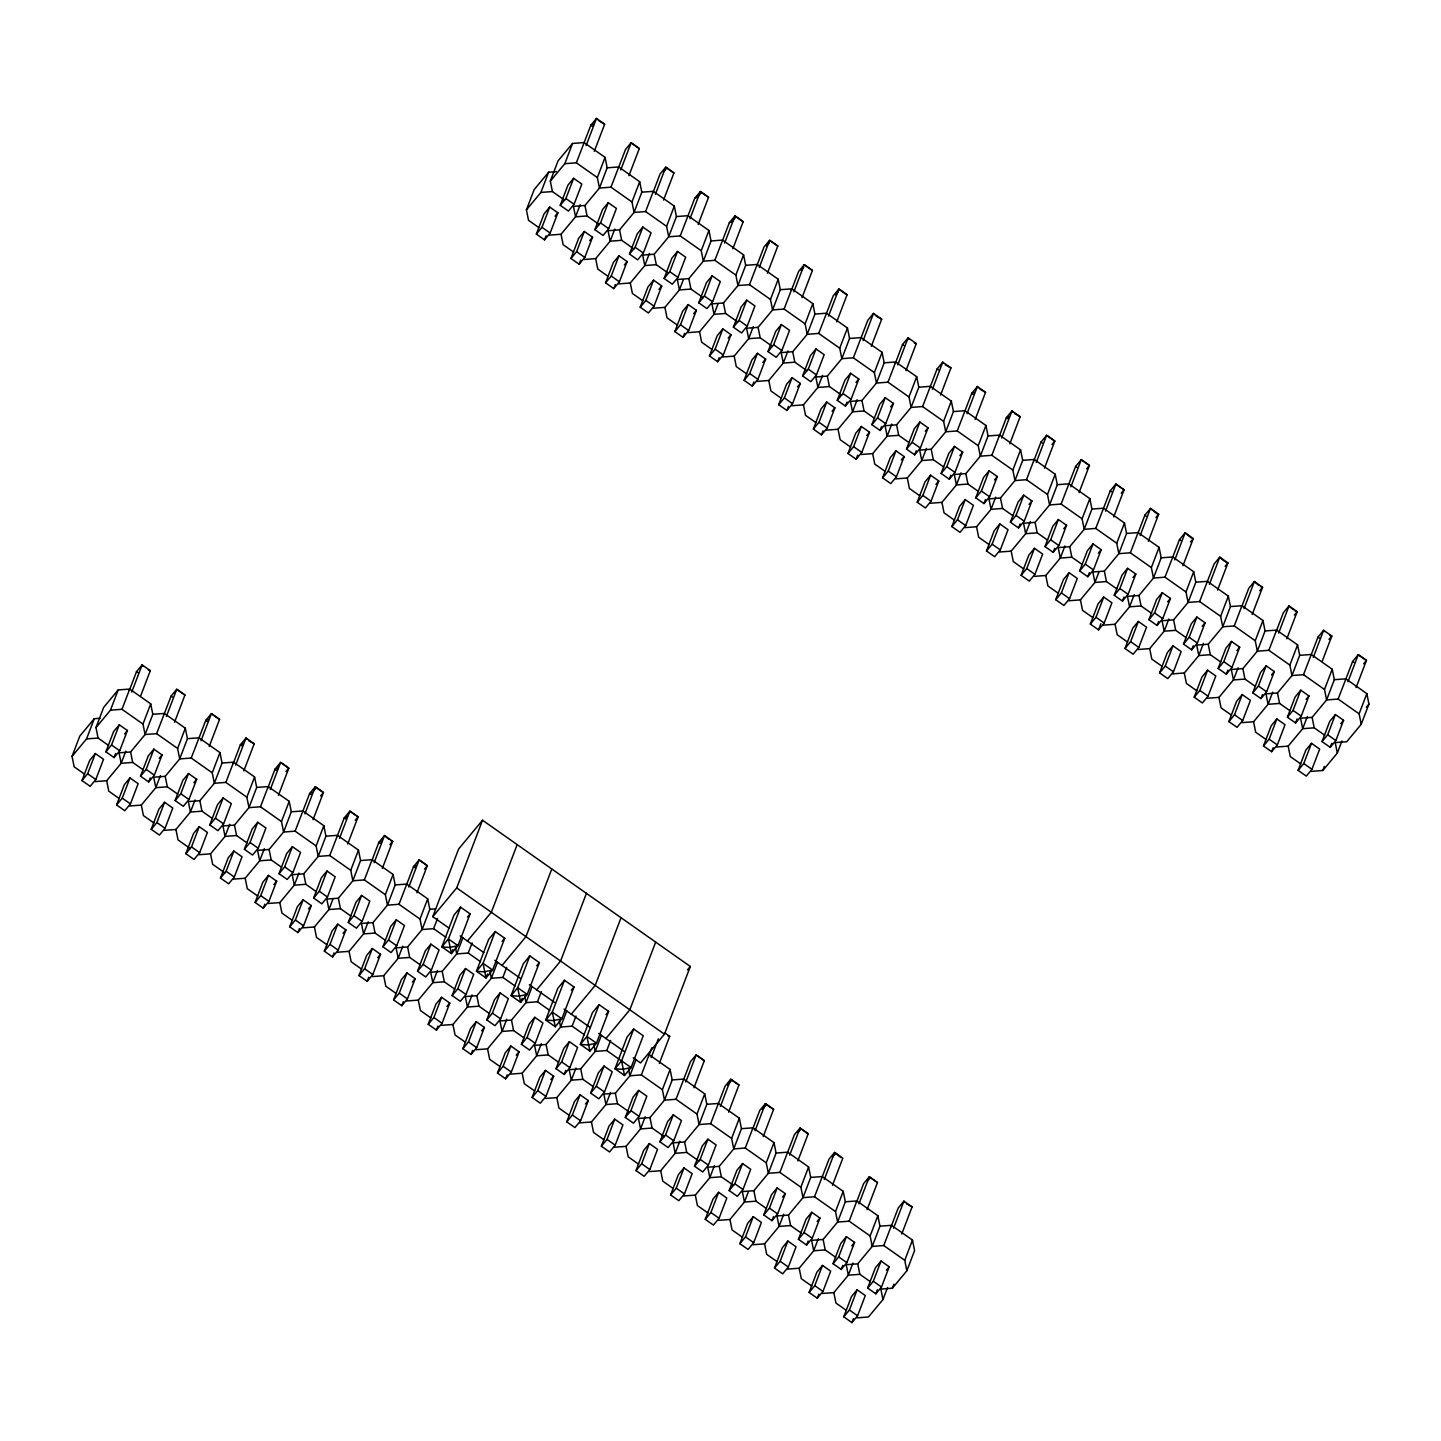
<?xml version="1.0" encoding="UTF-8"?>
<svg xmlns="http://www.w3.org/2000/svg" width="1441" height="1441" viewBox="0 0 1441 1441"><rect width="100%" height="100%" fill="white"/><g stroke="black" fill="none" stroke-linecap="round" stroke-linejoin="round"><path stroke-width="1.5" d="M84.659 774.195L74.157 766.81L72.05 756.345L79.777 736.135L94.277 718.681L100.041 718.248M72.05 756.345L86.55 738.909L94.277 718.681M108.561 745.447L98.078 738.044L95.971 727.597L103.68 707.369L118.18 689.933L129.708 689.068L150.711 703.838L152.818 714.304L145.091 734.532L130.591 751.968L119.063 752.832L121.17 763.298L106.67 780.734L95.16 781.598M81.975 780.572L89.702 760.344L95.34 753.553L103.518 759.299L95.808 779.527L90.153 786.318L81.975 780.572L87.631 773.763L95.34 753.553M95.971 727.597L110.471 710.161L118.18 689.933M110.471 710.161L121.981 709.296L129.708 689.068M105.895 751.806L113.605 731.578L119.261 724.787L127.438 730.533L119.711 750.761L114.073 757.57L105.895 751.806L111.533 745.015L119.261 724.787M129.312 690.473L136.481 671.704L142.119 664.895L150.314 670.659L140.75 695.697M131.761 692.04L142.119 664.895L142.857 666.192M114.073 757.57L115.604 753.517M125.817 751.157L121.17 763.298L132.698 762.433L143.199 769.818M129.78 805.969L141.308 805.105L155.808 787.669L153.701 777.203L165.211 776.339L179.711 758.903L177.603 748.437L156.619 733.667L145.091 734.532L142.983 724.066L150.711 703.838M116.595 804.943L124.322 784.715L129.978 777.924L138.156 783.67L130.429 803.898L124.773 810.707L116.595 804.943L122.251 798.152L129.978 777.924M140.516 776.177L148.243 755.949L153.881 749.158L162.058 754.922L154.349 775.15L148.693 781.941L140.516 776.177L146.171 769.386L153.881 749.158M156.619 733.667L171.101 696.075L176.757 689.284L184.934 695.03L174.577 722.175M166.399 716.411L176.757 689.284L184.934 695.03M148.693 781.941L150.242 777.888M160.437 775.528L155.808 787.669L167.318 786.804L177.819 794.189M177.603 748.437L185.331 728.209L164.328 713.439L152.818 714.304M151.233 829.314L158.942 809.085L164.598 802.295L172.776 808.059L165.049 828.287L159.411 835.078L151.233 829.314L156.871 822.523L164.598 802.295M185.331 728.209L187.438 738.675L179.711 758.903L191.239 758.038L212.241 772.826L214.349 783.274L199.849 800.71L188.321 801.574L190.428 812.04L175.928 829.476L164.4 830.34M175.136 800.548L182.863 780.32L188.519 773.529L196.697 779.293L188.969 799.521L183.313 806.312L175.136 800.548L180.791 793.757L188.519 773.529M191.239 758.038L205.739 720.446L211.377 713.655L219.554 719.401L209.197 746.546M201.019 740.782L211.377 713.655L219.554 719.401M195.057 799.899L190.428 812.04L201.956 811.175L212.439 818.56M212.241 772.826L219.951 752.598L198.966 737.81L187.438 738.675M185.853 853.684L193.58 833.456L199.218 826.666L207.414 832.43L199.687 852.658L194.031 859.448L185.853 853.684L191.509 846.894L199.218 826.666M219.951 752.598L222.058 763.046L214.349 783.274L225.859 782.409L246.861 797.197L248.969 807.644L234.469 825.099L222.941 825.963L225.048 836.41L210.548 853.847L199.038 854.711M225.859 782.409L233.586 762.181L254.589 776.969L256.696 787.434L248.969 807.644L260.497 806.798L281.481 821.568L283.589 832.033L269.089 849.47L257.579 850.334L259.686 860.799L245.186 878.235L233.658 879.1M209.774 824.936L217.483 804.708L223.139 797.9L231.317 803.664L223.589 823.892L217.951 830.682L209.774 824.936L215.411 818.128L223.139 797.9M233.19 763.604L240.359 744.817L246.015 738.026L254.192 743.79L243.817 770.917M235.64 765.153L246.015 738.026L246.735 739.323M229.695 824.288L225.048 836.41L236.576 835.546L247.077 842.949M246.861 797.197L254.589 776.969M220.473 878.073L228.2 857.845L233.856 851.055L242.034 856.801L234.307 877.029L228.651 883.819L220.473 878.073L226.129 871.265L233.856 851.055M260.497 806.798L268.206 786.57L289.209 801.34L291.316 811.805L283.589 832.033L295.117 831.169L316.119 845.939L318.227 856.404L303.727 873.84L292.199 874.705L294.306 885.17L279.806 902.606L268.278 903.471M244.394 849.307L252.121 829.079L257.759 822.289L265.937 828.035L258.227 848.263L252.571 855.053L244.394 849.307L250.05 842.517L257.759 822.289M267.81 787.975L274.979 769.206L280.635 762.397L288.812 768.161L278.455 795.288M270.278 789.542L280.635 762.397L288.812 768.161L285.984 771.565M264.315 848.659L259.686 860.799L271.196 859.935L281.697 867.32M281.481 821.568L289.209 801.34M255.111 902.444L262.838 882.216L268.476 875.426L276.654 881.172L268.927 901.4L263.289 908.19L255.111 902.444L260.749 895.654L268.476 875.426M539.024 227.714L528.523 220.329L526.415 209.882L534.143 189.654L548.625 172.2L556.316 171.641M263.289 908.19L264.838 904.155M279.014 873.678L286.741 853.45L292.397 846.66L300.575 852.424L292.847 872.652L287.191 879.442L279.014 873.678L284.67 866.888L292.397 846.66M295.117 831.169L309.617 793.577L315.255 786.786L323.432 792.532L313.075 819.677M526.415 209.882L540.915 192.428L548.625 172.2M304.898 813.913L315.255 786.786L323.432 792.532L320.604 795.936M564.674 200.191L552.425 191.563L550.318 181.116L558.045 160.888L572.545 143.452L584.073 142.587L605.058 157.357L607.165 167.822L599.456 188.05L584.956 205.487L573.428 206.351L575.535 216.816L561.035 234.253L549.507 235.117M536.34 234.09L544.068 213.862L549.705 207.072L557.883 212.818L550.156 233.046L544.518 239.836L536.34 234.09L541.978 227.3L549.705 207.072M550.318 181.116L564.818 163.68L572.545 143.452M298.935 873.03L294.306 885.17L305.834 884.306L316.336 891.691M544.518 239.836L546.067 235.802M560.243 205.324L567.97 185.096L573.626 178.306L581.804 184.07L574.076 204.28L568.42 211.088L560.243 205.324L565.899 198.534L573.626 178.306M564.818 163.68L576.346 162.815L590.846 125.223L596.484 118.414L604.662 124.178L594.304 151.305M316.119 845.939L323.829 825.711L302.844 810.941L291.316 811.805M586.127 145.559L596.484 118.414L597.222 119.711M289.731 926.815L297.458 906.587L303.096 899.796L311.292 905.56L303.565 925.788L297.909 932.579L289.731 926.815L295.387 920.024L303.096 899.796M323.829 825.711L325.936 836.176L318.227 856.404L329.737 855.54L350.739 870.31L352.847 880.775L338.347 898.211L326.819 899.076L328.926 909.541L314.426 926.977L302.916 927.842M297.909 932.579L299.458 928.526M313.652 898.049L321.361 877.821L327.017 871.03L335.195 876.794L327.467 897.023L321.829 903.813L313.652 898.049L319.29 891.259L327.017 871.03M329.737 855.54L344.237 817.948L349.893 811.157L358.07 816.903L347.695 844.048M580.165 204.676L575.535 216.816L587.063 215.952L599.312 224.562M339.518 838.284L349.893 811.157L358.07 816.903L355.243 820.307M584.145 259.488L595.655 258.623L610.155 241.187L608.048 230.722L619.576 229.858L634.076 212.421L631.969 201.956L610.966 187.186L599.456 188.05L597.349 177.585L605.058 157.357M570.96 258.461L578.688 238.233L584.325 231.443L592.521 237.207L584.794 257.417L579.138 264.225L570.96 258.461L576.616 251.671L584.325 231.443M332.799 899.436L328.926 909.541L340.454 908.677L350.956 916.062M579.138 264.225L580.687 260.173M594.881 229.695L602.59 209.467L608.246 202.677L616.424 208.441L608.696 228.669L603.058 235.459L594.881 229.695L600.519 222.905L608.246 202.677M610.966 187.186L625.466 149.594L631.122 142.803L639.3 148.549L628.924 175.694M350.739 870.31L358.467 850.1L337.464 835.312L325.936 836.176M620.747 169.93L631.122 142.803L639.3 148.549M324.351 951.186L332.078 930.958L337.734 924.167L345.912 929.931L338.185 950.159L332.547 956.95L324.351 951.186L330.007 944.395L337.734 924.167M358.467 850.1L360.574 860.547L352.847 880.775L364.375 879.911L385.359 894.699L387.467 905.146L372.967 922.6L361.457 923.465L363.564 933.912L349.064 951.348L337.536 952.213M332.547 956.95L334.078 952.897M364.375 879.911L372.102 859.683L393.087 874.471L395.194 884.936L387.467 905.146L398.995 904.282L419.997 919.07L422.105 929.535L407.605 946.971L396.077 947.836L398.184 958.283L383.684 975.737L372.156 976.602M348.272 922.438L355.999 902.21L361.637 895.401L369.833 901.165L362.105 921.393L356.449 928.184L348.272 922.438L353.928 915.629L361.637 895.401M371.688 861.106L378.857 842.319L384.513 835.528L392.691 841.292L382.333 868.419M614.803 229.047L610.155 241.187L621.683 240.323L633.932 248.951M374.156 862.655L384.513 835.528L388.872 839.383M631.969 201.956L639.696 181.728L618.693 166.958L607.165 167.822M605.58 282.832L613.308 262.604L618.964 255.814L627.141 261.578L619.414 281.806L613.776 288.596L605.58 282.832L611.236 276.042L618.964 255.814M639.696 181.728L641.803 192.193L634.076 212.421L645.604 211.557L666.589 226.345L668.696 236.792L654.196 254.228L642.686 255.093L644.793 265.558L630.293 282.994L618.765 283.859M368.194 921.772L363.564 933.912L375.074 933.048L385.576 940.451M613.776 288.596L615.307 284.543M645.604 211.557L653.331 191.329L674.316 206.117L676.423 216.564L668.696 236.792L680.224 235.928L701.227 250.716L703.334 261.181L688.834 278.617L677.306 279.482L679.413 289.929L664.913 307.365L653.385 308.23M629.501 254.066L637.228 233.856L642.866 227.048L651.062 232.812L643.334 253.04L637.679 259.83L629.501 254.066L635.157 247.276L642.866 227.048M652.917 192.752L660.086 173.965L665.742 167.174L673.92 172.938L663.562 200.065M385.359 894.699L393.087 874.471M655.385 194.301L665.742 167.174L673.92 172.938M358.989 975.575L366.716 955.347L372.354 948.538L380.532 954.302L372.805 974.53L367.167 981.321L358.989 975.575L364.627 968.766L372.354 948.538M367.167 981.321L368.716 977.286M382.892 946.809L390.619 926.581L396.275 919.79L404.453 925.536L396.725 945.764L391.069 952.555L382.892 946.809L388.548 940.018L396.275 919.79M398.995 904.282L413.495 866.689L419.133 859.899L427.311 865.663L416.953 892.79M649.423 253.418L644.793 265.558L656.303 264.694L668.552 273.322M408.776 887.044L419.133 859.899L427.311 865.663L424.501 869.067M666.589 226.345L674.316 206.117M640.218 307.203L647.946 286.993L653.584 280.184L661.761 285.948L654.034 306.176L648.396 312.967L640.218 307.203L645.856 300.412L653.584 280.184M402.814 946.161L398.184 958.283L409.712 957.436L420.214 964.822M664.121 278.455L671.848 258.227L677.504 251.436L685.682 257.182L677.954 277.411L672.299 284.201L664.121 278.455L669.777 271.647L677.504 251.436M680.224 235.928L694.724 198.336L700.362 191.545L708.54 197.309L698.183 224.436M419.997 919.07L427.707 898.842L406.722 884.072L395.194 884.936M690.005 218.672L700.362 191.545L708.54 197.309M393.609 999.946L401.337 979.718L406.974 972.927L415.17 978.673L407.443 998.901L401.787 1005.692L393.609 999.946L399.265 993.155L406.974 972.927M427.707 898.842L429.814 909.307L422.105 929.535L433.615 928.67L445.863 937.28M449.196 928.22L432.786 916.674L458.634 848.983L482.537 820.235L690.311 966.479L664.463 1034.17L640.543 1062.936L633.247 1057.802M401.787 1005.692L403.336 1001.657M417.53 971.18L425.257 950.952L430.895 944.161L439.073 949.925L431.345 970.135L425.707 976.944L417.53 971.18L423.168 964.389L430.895 944.161M433.615 928.67L437.488 918.547M683.268 279.824L679.413 289.929L690.941 289.065L703.19 297.693M432.786 916.674L456.707 887.908L482.537 820.235M701.227 250.716L708.936 230.488L687.951 215.7L676.423 216.564M674.838 331.592L682.566 311.364L688.222 304.573L696.399 310.319L688.672 330.547L683.016 337.338L674.838 331.592L680.494 324.783L688.222 304.573M708.936 230.488L711.043 240.953L703.334 261.181L714.844 260.317L735.847 275.087L737.954 285.552L723.454 302.988L711.926 303.853L714.034 314.318L699.533 331.754L688.023 332.619M460.58 907.164L448.439 938.956L441.847 946.881L451.393 953.6L457.986 945.674L470.126 913.882L460.58 907.164L453.987 915.089L441.847 946.881L449.466 947.476L457.986 945.674L448.439 938.956L451.393 953.6L452.906 949.619M437.452 970.532L432.804 982.672L418.304 1000.108L406.794 1000.973M683.016 337.338L684.565 333.303M698.759 302.826L706.486 282.598L712.124 275.807L720.302 281.553L712.575 301.781L706.937 308.59L698.759 302.826L704.397 296.035L712.124 275.807M714.844 260.317L729.344 222.725L735 215.916L743.178 221.68L732.821 248.807M724.625 243.061L735 215.916L743.178 221.68M428.229 1024.317L435.957 1004.089L441.612 997.298L449.79 1003.062L442.063 1023.272L436.425 1030.081L428.229 1024.317L433.885 1017.526L441.612 997.298M462.903 937.731L456.725 953.906L442.225 971.342L430.697 972.207L432.804 982.672L444.332 981.807L454.834 989.192M436.425 1030.081L437.956 1026.028M455.464 947.62L456.725 953.906L468.253 953.041L472.108 942.936M452.15 995.551L459.877 975.323L465.515 968.532L473.711 974.296L465.983 994.524L460.327 1001.315L452.15 995.551L457.806 988.76L465.515 968.532M717.906 304.195L714.034 314.318L725.562 313.454L737.81 322.064M517.175 844.606L491.327 912.297L467.406 941.045M735.847 275.087L743.574 254.859L722.571 240.089L711.043 240.953M709.458 355.963L717.186 335.735L722.842 328.944L731.019 334.69L723.292 354.918L717.654 361.727L709.458 355.963L715.114 349.172L722.842 328.944M743.574 254.859L745.681 265.324L737.954 285.552L749.482 284.688L770.467 299.458L772.574 309.923L758.074 327.359L746.564 328.224L748.672 338.689L734.171 356.125L722.643 356.99M495.2 931.534L483.059 963.327L476.467 971.252L486.013 977.971L492.606 970.045L504.746 938.253L495.2 931.534L488.607 939.46L476.467 971.252L484.086 971.846L492.606 970.045L483.059 963.327L486.013 977.971L487.526 974.008M472.072 994.902L467.442 1007.043L452.942 1024.479L441.414 1025.344M717.654 361.727L719.185 357.674M749.482 284.688L757.209 264.46L778.194 279.23L780.302 289.695L772.574 309.923L784.102 309.058L805.105 323.847L807.212 334.294L792.712 351.73L781.184 352.595L783.292 363.06L768.792 380.496L757.264 381.361M733.379 327.197L741.106 306.969L746.744 300.178L754.94 305.942L747.213 326.17L741.557 332.961L733.379 327.197L739.035 320.406L746.744 300.178M756.795 265.883L763.964 247.095L769.62 240.305L777.798 246.051L767.441 273.196M759.263 267.432L769.62 240.305L777.798 246.051M462.867 1048.688L470.595 1028.46L476.232 1021.669L484.41 1027.433L476.683 1047.661L471.045 1054.452L462.867 1048.688L468.505 1041.897L476.232 1021.669M497.523 962.102L491.345 978.277L476.845 995.713L465.335 996.578L467.442 1007.043L478.952 1006.178L489.454 1013.563M471.045 1054.452L472.594 1050.399M490.084 972.009L491.345 978.277L502.873 977.412L506.728 967.307M486.77 1019.922L494.497 999.712L500.153 992.903L508.331 998.667L500.603 1018.895L494.965 1025.686L486.77 1019.922L492.426 1013.131L500.153 992.903M753.301 326.549L748.672 338.689L760.2 337.824L772.43 346.434M551.795 868.977L525.947 936.668L502.044 965.434M770.467 299.458L778.194 279.23M744.096 380.334L751.824 360.106L757.462 353.315L765.639 359.079L757.93 379.307L752.274 386.098L744.096 380.334L749.734 373.543L757.462 353.315M529.838 955.905L517.697 987.715L511.105 995.641L520.651 1002.36L527.226 994.416L539.366 962.624L529.838 955.905L523.245 963.831L511.105 995.641L518.706 996.217L527.226 994.416L517.697 987.715L520.651 1002.36L522.164 998.379M506.692 1019.273L502.062 1031.414L487.562 1048.85L476.034 1049.714M752.274 386.098L753.823 382.045M784.102 309.058L791.83 288.83L812.814 303.619L814.922 314.066L807.212 334.294L818.722 333.429L839.725 348.218L841.832 358.683L827.332 376.119L815.804 376.984L817.912 387.431L803.43 404.867L791.902 405.732M767.999 351.568L775.726 331.34L781.382 324.549L789.56 330.313L781.833 350.541L776.195 357.332L767.999 351.568L773.655 344.777L781.382 324.549M791.415 290.253L798.602 271.466L804.24 264.676L812.418 270.44L802.061 297.566M793.883 291.803L804.24 264.676L812.418 270.44M497.487 1073.077L505.215 1052.849L510.871 1046.04L519.048 1051.804L511.321 1072.032L505.665 1078.823L497.487 1073.077L503.143 1066.268L510.871 1046.04M532.161 986.473L525.983 1002.648L511.483 1020.102L499.955 1020.948L502.062 1031.414L513.59 1030.549L524.092 1037.934M505.665 1078.823L507.214 1074.788M521.408 1044.311L529.135 1024.083L534.773 1017.292L542.951 1023.038L535.223 1043.266L529.586 1050.057L521.408 1044.311L527.046 1037.52L534.773 1017.292M524.704 996.379L525.983 1002.648L537.493 1001.783L541.366 991.678M787.921 350.92L783.292 363.06L794.82 362.195L807.068 370.823M586.433 893.348L560.585 961.039L536.664 989.805M805.105 323.847L812.814 303.619M778.716 404.705L786.444 384.495L792.1 377.686L800.277 383.45L792.55 403.678L786.894 410.469L778.716 404.705L784.372 397.914L792.1 377.686M564.458 980.294L552.317 1012.086L545.725 1020.012L555.271 1026.731L561.864 1018.805L574.004 986.995L564.458 980.294L557.865 988.22L545.725 1020.012L553.344 1020.606L561.864 1018.805L552.317 1012.086L555.271 1026.731M541.33 1043.662L536.682 1055.785L522.182 1073.239L510.672 1074.085M786.894 410.469L788.443 406.416M802.637 375.957L810.364 355.729L816.002 348.938L824.18 354.684L816.453 374.912L810.815 381.703L802.637 375.957L808.275 369.148L816.002 348.938M818.722 333.429L833.222 295.837L838.878 289.047L847.056 294.811L836.699 321.937M828.503 316.173L838.878 289.047L847.056 294.811M532.107 1097.448L539.835 1077.22L545.491 1070.429L553.668 1076.175L545.941 1096.403L540.303 1103.194L532.107 1097.448L537.763 1090.657L545.491 1070.429M566.781 1010.843L560.603 1027.037L546.103 1044.473L534.575 1045.337L536.682 1055.785L548.21 1054.92L558.712 1062.323M556.028 1068.682L563.755 1048.454L569.393 1041.663L577.589 1047.427L569.861 1067.637L564.206 1074.446L556.028 1068.682L561.684 1061.891L569.393 1041.663M559.342 1020.75L560.603 1027.037L572.131 1026.172L575.986 1016.049M822.559 375.308L817.912 387.431L829.44 386.566L841.688 395.194M621.053 917.737L595.205 985.41L571.284 1014.176M839.725 348.218L847.452 327.99L826.45 313.201L814.922 314.066M564.206 1074.446L565.755 1070.393M813.354 429.094L821.064 408.866L826.72 402.075L834.897 407.821L827.17 428.049L821.532 434.84L813.354 429.094L818.992 422.285L826.72 402.075M847.452 327.99L849.56 338.455L841.832 358.683L853.36 357.818L874.345 372.589L876.452 383.054L861.952 400.49L850.442 401.355L852.55 411.82L838.05 429.256L826.522 430.12M599.078 1004.665L586.937 1036.457L580.345 1044.383L589.891 1051.101L596.484 1043.176L608.624 1011.384L599.078 1004.665L592.485 1012.591L580.345 1044.383L587.964 1044.977L596.484 1043.176L586.937 1036.457L589.891 1051.101M575.95 1068.033L571.32 1080.174L556.82 1097.61L545.292 1098.474M821.532 434.84L823.063 430.805M837.257 400.328L844.984 380.1L850.64 373.309L858.818 379.055L851.091 399.283L845.435 406.074L837.257 400.328L842.913 393.537L850.64 373.309M853.36 357.818L867.842 320.226L873.498 313.418L881.676 319.181L871.319 346.308M863.141 340.562L873.498 313.418L874.219 314.714M566.745 1121.818L574.473 1101.59L580.111 1094.8L588.288 1100.564L580.579 1120.774L574.923 1127.582L566.745 1121.818L572.383 1115.028L580.111 1094.8M601.401 1035.232L595.223 1051.408L580.723 1068.844L569.213 1069.708L571.32 1080.174L582.848 1079.309L593.332 1086.694M845.435 406.074L846.984 402.039M593.962 1045.121L595.223 1051.408L606.751 1050.543L610.624 1040.438M590.648 1093.053L598.375 1072.824L604.031 1066.034L612.209 1071.798L604.481 1092.026L598.844 1098.817L590.648 1093.053L596.304 1086.262L604.031 1066.034M857.179 399.679L852.55 411.82L864.078 410.955L874.561 418.34M655.673 942.108L629.825 1009.799L605.922 1038.547M874.345 372.589L882.072 352.361L861.088 337.59L849.56 338.455M847.974 453.465L855.702 433.237L861.34 426.446L869.517 432.192L861.808 452.42L856.152 459.229L847.974 453.465L853.612 446.674L861.34 426.446M882.072 352.361L884.18 362.826L876.452 383.054L887.98 382.189L908.983 396.959L911.09 407.425L896.59 424.861L885.062 425.725L887.17 436.191L872.67 453.627L861.142 454.491M633.716 1029.036L621.575 1060.828L614.983 1068.754L624.529 1075.472L631.104 1067.547L643.244 1035.755L633.716 1029.036L627.123 1036.962L614.983 1068.754L622.584 1069.348L631.104 1067.547L621.575 1060.828L624.529 1075.472M610.57 1092.404L605.94 1104.545L591.44 1121.981L579.912 1122.845M856.152 459.229L857.701 455.176M887.98 382.189L895.708 361.961L916.692 376.731L918.818 387.197L911.09 407.425L922.6 406.56L943.603 421.348L945.71 431.796L931.21 449.232L919.682 450.096L921.79 460.562L907.308 477.998L895.78 478.862M871.877 424.699L879.604 404.471L885.26 397.68L893.438 403.444L885.711 423.672L880.073 430.463L871.877 424.699L877.533 417.908L885.26 397.68M895.311 363.384L902.48 344.597L908.118 337.806L916.296 343.552L905.939 370.697M897.761 364.933L908.118 337.806L908.857 339.103M601.365 1146.189L609.093 1125.961L614.749 1119.171L622.926 1124.935L615.199 1145.163L609.543 1151.953L601.365 1146.189L607.021 1139.399L614.749 1119.171M636.039 1059.603L629.861 1075.779L615.361 1093.215L603.833 1094.079L605.94 1104.545L617.469 1103.68L629.717 1112.308M880.073 430.463L881.604 426.41M628.582 1069.51L629.861 1075.779L641.371 1074.914L649.098 1054.686L670.101 1069.474L672.208 1079.921L664.481 1100.149L649.981 1117.586L638.453 1118.45L640.561 1128.915L626.078 1146.352L614.55 1147.216M625.286 1117.423L633.013 1097.213L638.651 1090.405L646.829 1096.169L639.102 1116.397L633.464 1123.187L625.286 1117.423L630.924 1110.633L638.651 1090.405M648.702 1056.109L651.89 1047.769M891.799 424.05L887.17 436.191L898.698 435.326L909.199 442.711M651.152 1057.658L658.339 1038.871M908.983 396.959L916.692 376.731M882.594 477.836L890.322 457.608L895.978 450.817L904.155 456.581L896.428 476.809L890.772 483.6L882.594 477.836L888.25 471.045L895.978 450.817M659.348 1063.422L669.705 1036.295L664.931 1032.927M645.208 1116.775L640.561 1128.915L652.089 1128.051L664.337 1136.679M906.515 449.07L914.242 428.842L919.88 422.051L928.058 427.815L920.349 448.043L914.693 454.834L906.515 449.07L912.153 442.279L919.88 422.051M922.6 406.56L937.1 368.968L942.756 362.177L950.934 367.923L940.577 395.068M649.17 1171.587L660.699 1170.74L675.199 1153.286L673.091 1142.839L684.601 1141.974L699.101 1124.538L696.994 1114.073L676.009 1099.285L664.481 1100.149L662.374 1089.702L670.101 1069.474M932.381 389.304L942.756 362.177L943.477 363.474M636.003 1170.56L643.713 1150.35L649.369 1143.542L657.546 1149.306L649.819 1169.534L644.181 1176.324L636.003 1170.56L641.641 1163.77L649.369 1143.542M914.693 454.834L916.242 450.781M659.906 1141.812L667.633 1121.584L673.289 1114.794L681.467 1120.54L673.74 1140.768L668.084 1147.558L659.906 1141.812L665.562 1135.004L673.289 1114.794M676.009 1099.285L690.491 1061.693L696.147 1054.902L704.325 1060.666L693.968 1087.793M926.437 448.421L921.79 460.562L933.318 459.697L943.819 467.082M685.79 1082.047L696.147 1054.902L704.325 1060.666M943.603 421.348L951.33 401.12L930.328 386.332L918.818 387.197M917.233 502.207L924.942 481.978L930.598 475.188L938.775 480.952L931.048 501.18L925.41 507.971L917.233 502.207L922.87 495.416L930.598 475.188M951.33 401.12L953.438 411.568L945.71 431.796L957.238 430.931L978.223 445.719L980.33 456.167L965.83 473.621L954.32 474.485L956.428 484.933L941.928 502.369L930.4 503.233M679.828 1141.164L675.199 1153.286L686.727 1152.422L698.957 1161.05M941.135 473.459L948.862 453.231L954.518 446.422L962.696 452.186L954.969 472.414L949.313 479.205L941.135 473.459L946.791 466.65L954.518 446.422M957.238 430.931L971.72 393.339L977.376 386.548L985.554 392.312L975.197 419.439M696.994 1114.073L704.721 1093.845L683.736 1079.075L672.208 1079.921M967.019 413.675L977.376 386.548L978.097 387.845M670.623 1194.949L678.351 1174.721L683.989 1167.93L692.166 1173.676L684.457 1193.905L678.801 1200.695L670.623 1194.949L676.261 1188.159L683.989 1167.93M704.721 1093.845L706.829 1104.31L699.101 1124.538L710.629 1123.674L731.632 1138.444L733.739 1148.909L719.239 1166.345L707.711 1167.21L709.819 1177.675L695.319 1195.111L683.791 1195.976M949.313 479.205L950.862 475.17M694.526 1166.183L702.253 1145.955L707.909 1139.165L716.087 1144.929L708.36 1165.139L702.722 1171.947L694.526 1166.183L700.182 1159.393L707.909 1139.165M710.629 1123.674L725.129 1086.082L730.767 1079.273L738.945 1085.037L728.588 1112.164M961.057 472.81L956.428 484.933L967.956 484.068L978.439 491.471M720.41 1106.418L730.767 1079.273L738.945 1085.037M978.223 445.719L985.95 425.491L964.966 410.703L953.438 411.568M951.853 526.595L959.58 506.367L965.218 499.577L973.395 505.323L965.686 525.551L960.03 532.341L951.853 526.595L957.49 519.787L965.218 499.577M985.95 425.491L988.058 435.957L980.33 456.167L991.858 455.32L1012.861 470.09L1014.968 480.555L1000.468 497.992L988.94 498.856L991.048 509.303L976.548 526.758L965.02 527.622M714.448 1165.535L709.819 1177.675L721.347 1176.811L733.595 1185.421M991.858 455.32L999.586 435.092L1020.57 449.862L1022.696 460.327L1014.968 480.555L1026.496 479.691L1047.481 494.461L1049.588 504.926L1035.088 522.362L1023.56 523.227L1025.668 533.692L1011.186 551.128L999.658 551.993M975.755 497.829L983.482 477.601L989.138 470.811L997.316 476.557L989.589 496.785L983.951 503.575L975.755 497.829L981.411 491.039L989.138 470.811M999.189 436.497L1006.358 417.728L1011.996 410.919L1020.174 416.683L1009.817 443.81M731.632 1138.444L739.341 1118.216L718.357 1103.446L706.829 1104.31M1001.639 438.064L1011.996 410.919L1012.735 412.216M705.243 1219.32L712.971 1199.092L718.627 1192.301L726.804 1198.065L719.077 1218.275L713.421 1225.084L705.243 1219.32L710.899 1212.529L718.627 1192.301M739.341 1118.216L741.467 1128.681L733.739 1148.909L745.267 1148.045L766.252 1162.815L768.359 1173.28L753.859 1190.716L742.331 1191.581L744.439 1202.046L729.957 1219.482L718.429 1220.347M983.951 503.575L985.482 499.541M745.267 1148.045L752.977 1127.817L773.979 1142.587L776.087 1153.052L768.359 1173.28L779.887 1172.416L800.872 1187.204L802.979 1197.651L788.497 1215.087L776.969 1215.952L779.077 1226.417L764.577 1243.853L753.049 1244.718M729.164 1190.554L736.891 1170.326L742.529 1163.535L750.707 1169.299L742.998 1189.527L737.342 1196.318L729.164 1190.554L734.802 1183.763L742.529 1163.535M752.58 1129.24L759.749 1110.453L765.405 1103.662L773.583 1109.408L763.226 1136.553M995.677 497.181L991.048 509.303L1002.576 508.457L1013.077 515.842M755.03 1130.789L765.405 1103.662L773.583 1109.408M1012.861 470.09L1020.57 449.862M986.473 550.966L994.2 530.738L999.856 523.948L1008.034 529.694L1000.306 549.922L994.65 556.712L986.473 550.966L992.128 544.176L999.856 523.948M748.311 1191.923L744.439 1202.046L755.967 1201.182L766.468 1208.567M1026.496 479.691L1034.206 459.463L1055.208 474.233L1057.316 484.698L1049.588 504.926L1061.116 504.062L1082.101 518.832L1084.208 529.297L1069.726 546.733L1058.198 547.598L1060.306 558.063L1045.806 575.499L1034.278 576.364M1010.393 522.2L1018.121 501.972L1023.758 495.182L1031.936 500.946L1024.227 521.174L1018.571 527.964L1010.393 522.2L1016.031 515.41L1023.758 495.182M1033.809 460.886L1040.978 442.099L1046.634 435.308L1054.812 441.054L1044.455 468.199M766.252 1162.815L773.979 1142.587M1036.277 462.435L1046.634 435.308L1054.812 441.054L1051.984 444.458M739.881 1243.691L747.591 1223.463L753.247 1216.672L761.424 1222.436L753.697 1242.664L748.059 1249.455L739.881 1243.691L745.519 1236.9L753.247 1216.672M1018.571 527.964L1020.12 523.912M763.784 1214.925L771.511 1194.715L777.167 1187.906L785.345 1193.67L777.618 1213.898L771.962 1220.689L763.784 1214.925L769.44 1208.134L777.167 1187.906M779.887 1172.416L794.369 1134.824L800.025 1128.033L808.203 1133.797L797.846 1160.924M1030.315 521.552L1025.668 533.692L1037.196 532.828L1047.697 540.213M789.668 1155.16L800.025 1128.033L808.203 1133.797M1047.481 494.461L1055.208 474.233M771.962 1220.689L773.511 1216.636M1021.111 575.337L1028.82 555.109L1034.476 548.319L1042.654 554.083L1034.926 574.311L1029.288 581.101L1021.111 575.337L1026.749 568.547L1034.476 548.319M783.706 1214.277L779.077 1226.417L790.605 1225.552L801.088 1232.938M1045.013 546.571L1052.741 526.343L1058.396 519.553L1066.574 525.317L1058.847 545.545L1053.191 552.335L1045.013 546.571L1050.669 539.781L1058.396 519.553M1061.116 504.062L1075.598 466.47L1081.254 459.679L1089.432 465.425L1079.075 492.57M800.872 1187.204L808.599 1166.976L787.615 1152.188L776.087 1153.052M1070.897 486.806L1081.254 459.679L1089.432 465.425L1086.604 468.829M774.501 1268.062L782.229 1247.852L787.867 1241.043L796.044 1246.807L788.335 1267.035L782.679 1273.826L774.501 1268.062L780.139 1261.271L787.867 1241.043M808.599 1166.976L810.707 1177.423L802.979 1197.651L814.507 1196.787L835.51 1211.575L837.617 1222.04L823.117 1239.476L811.589 1240.341L813.697 1250.788L799.197 1268.224L787.669 1269.089M1053.191 552.335L1054.74 548.282M798.422 1239.314L806.131 1219.086L811.787 1212.295L819.965 1218.041L812.238 1238.269L806.6 1245.06L798.422 1239.314L804.06 1232.505L811.787 1212.295M814.507 1196.787L829.007 1159.194L834.645 1152.404L842.823 1158.168L832.466 1185.295M1064.935 545.923L1060.306 558.063L1071.834 557.199L1082.317 564.584M824.288 1179.531L834.645 1152.404L840.824 1157.537M1082.101 518.832L1089.828 498.622L1068.844 483.834L1057.316 484.698M806.6 1245.06L808.131 1241.025M1055.731 599.708L1063.458 579.48L1069.096 572.689L1077.274 578.453L1069.564 598.681L1063.908 605.472L1055.731 599.708L1061.387 592.917L1069.096 572.689M1089.828 498.622L1091.936 509.069L1084.208 529.297L1095.736 528.433L1116.739 543.221L1118.846 553.668L1104.346 571.122L1092.818 571.987L1094.926 582.434L1080.426 599.87L1068.898 600.735M818.326 1238.666L813.697 1250.788L825.225 1249.923L835.726 1257.327M1079.651 570.96L1087.361 550.732L1093.017 543.923L1101.194 549.687L1093.467 569.915L1087.829 576.706L1079.651 570.96L1085.289 564.151L1093.017 543.923M1095.736 528.433L1110.236 490.841L1115.874 484.05L1124.052 489.814L1113.695 516.941M835.51 1211.575L843.219 1191.347L822.235 1176.577L810.707 1177.423M1105.517 511.177L1115.874 484.05L1124.052 489.814L1121.242 493.2M809.121 1292.451L816.849 1272.223L822.505 1265.432L830.682 1271.178L822.955 1291.406L817.299 1298.197L809.121 1292.451L814.777 1285.642L822.505 1265.432M843.219 1191.347L845.345 1201.812L837.617 1222.04L849.145 1221.175L870.13 1235.946L872.237 1246.411L857.737 1263.847L846.209 1264.712L848.335 1275.177L833.835 1292.613L822.307 1293.478M1087.829 576.706L1089.36 572.671M817.299 1298.197L818.848 1294.162M849.145 1221.175L856.855 1200.947L877.857 1215.718L879.965 1226.183L872.237 1246.411L883.765 1245.546L904.75 1260.317L906.857 1270.782L892.375 1288.218L880.847 1289.083L882.955 1299.548L868.455 1316.984L856.927 1317.849M833.042 1263.685L840.769 1243.457L846.407 1236.666L854.585 1242.412L846.876 1262.64L841.22 1269.449L833.042 1263.685L838.68 1256.894L846.407 1236.666M856.458 1202.352L863.627 1183.583L869.283 1176.775L877.461 1182.539L867.104 1209.665M1098.799 572.329L1094.926 582.434L1106.454 581.57L1116.955 588.973M858.926 1203.919L869.283 1176.775L877.461 1182.539M1116.739 543.221L1124.466 522.993L1103.464 508.205L1091.936 509.069M841.22 1269.449L842.769 1265.396M1090.351 624.097L1098.078 603.869L1103.734 597.06L1111.912 602.824L1104.184 623.052L1098.528 629.843L1090.351 624.097L1096.007 617.288L1103.734 597.06M1124.466 522.993L1126.574 533.458L1118.846 553.668L1130.374 552.804L1151.359 567.592L1153.466 578.057L1138.966 595.493L1127.438 596.358L1129.564 606.805L1115.064 624.259L1103.536 625.124M852.964 1263.037L848.335 1275.177L859.845 1274.312L870.346 1281.697M1098.528 629.843L1100.852 623.773M1130.374 552.804L1138.084 532.594L1159.086 547.364L1161.194 557.829L1153.466 578.057L1164.994 577.193L1185.979 591.963L1188.086 602.428L1173.604 619.864L1162.076 620.729L1164.184 631.194L1149.684 648.63L1138.156 649.495M1114.271 595.331L1121.999 575.103L1127.637 568.312L1135.814 574.058L1128.105 594.286L1122.449 601.077L1114.271 595.331L1119.909 588.54L1127.637 568.312M1137.688 533.999L1144.856 515.212L1150.512 508.421L1158.69 514.185L1148.333 541.312M870.13 1235.946L877.857 1215.718M1140.155 535.566L1150.512 508.421L1156.691 513.554M843.76 1316.822L851.469 1296.594L857.125 1289.803L865.302 1295.567L857.575 1315.777L851.937 1322.586L843.76 1316.822L849.397 1310.031L857.125 1289.803M1122.449 601.077L1123.998 597.042M851.937 1322.586L853.468 1318.533M883.765 1245.546L891.493 1225.318L912.477 1240.089L914.585 1250.554L906.857 1270.782M867.662 1288.056L875.389 1267.828L881.045 1261.037L889.223 1266.801L881.496 1287.029L875.84 1293.82L867.662 1288.056L873.318 1281.265L881.045 1261.037M891.078 1226.741L898.247 1207.954L903.903 1201.164L912.081 1206.91L901.724 1234.054M1134.193 594.683L1129.564 606.805L1141.074 605.959L1151.575 613.344M893.546 1228.29L903.903 1201.164L904.624 1202.46M1151.359 567.592L1159.086 547.364M875.84 1293.82L877.389 1289.767M1124.989 648.468L1132.698 628.24L1138.354 621.449L1146.532 627.195L1138.804 647.423L1133.166 654.214L1124.989 648.468L1130.627 641.677L1138.354 621.449M882.955 1299.548L887.584 1287.407M892.375 1288.218L893.906 1284.183M1148.891 619.702L1156.619 599.474L1162.275 592.683L1170.452 598.447L1162.725 618.657L1157.069 625.466L1148.891 619.702L1154.547 612.911L1162.275 592.683M1164.994 577.193L1179.477 539.6L1185.132 532.81L1193.31 538.556L1182.953 565.683M904.75 1260.317L912.477 1240.089M1174.775 559.937L1185.132 532.81L1191.311 537.943M1157.069 625.466L1158.618 621.413M1168.813 619.054L1164.184 631.194L1175.712 630.329L1186.195 637.715M1185.979 591.963L1193.706 571.735L1172.722 556.965L1161.194 557.829M1159.609 672.839L1167.336 652.611L1172.974 645.82L1181.152 651.584L1173.442 671.794L1167.786 678.603L1159.609 672.839L1165.265 666.048L1172.974 645.82M1193.706 571.735L1195.814 582.2L1188.086 602.428L1199.614 601.563L1220.617 616.334L1222.725 626.799L1208.224 644.235L1196.696 645.1L1198.804 655.565L1184.304 673.001L1172.794 673.866M1183.529 644.073L1191.239 623.845L1196.895 617.054L1205.072 622.818L1197.345 643.046L1191.707 649.837L1183.529 644.073L1189.167 637.282L1196.895 617.054M1199.614 601.563L1214.115 563.971L1219.752 557.181L1227.948 562.927L1217.573 590.071M1209.395 584.307L1219.752 557.181L1224.13 561.035M1191.707 649.837L1193.238 645.784M1203.433 643.425L1198.804 655.565L1210.332 654.7L1220.833 662.085M1220.617 616.334L1228.344 596.124L1207.342 581.335L1195.814 582.2M1194.229 697.21L1201.956 676.982L1207.612 670.191L1215.79 675.955L1208.062 696.183L1202.406 702.974L1194.229 697.21L1199.885 690.419L1207.612 670.191M1228.344 596.124L1230.452 606.571L1222.725 626.799L1234.253 625.934L1255.237 640.723L1257.345 651.17L1242.844 668.624L1231.316 669.471L1233.442 679.936L1218.942 697.372L1207.414 698.237M1234.253 625.934L1241.962 605.706L1262.964 620.495L1265.072 630.96L1257.345 651.17L1268.873 650.305L1289.857 665.094L1291.983 675.559L1277.483 692.995L1265.955 693.86L1268.062 704.307L1253.562 721.761L1242.034 722.607M1218.149 668.444L1225.877 648.234L1231.515 641.425L1239.692 647.189L1231.983 667.417L1226.327 674.208L1218.149 668.444L1223.805 661.653L1231.515 641.425M1241.566 607.129L1248.735 588.342L1254.39 581.552L1262.568 587.316L1252.211 614.442M1244.033 608.678L1254.39 581.552L1258.75 585.406M1226.327 674.208L1227.876 670.173M1238.071 667.795L1233.442 679.936L1244.952 679.071L1255.453 686.456M1255.237 640.723L1262.964 620.495M1228.867 721.599L1236.576 701.371L1242.232 694.562L1250.41 700.326L1242.682 720.554L1237.044 727.345L1228.867 721.599L1234.505 714.79L1242.232 694.562M1268.873 650.305L1276.6 630.095L1297.584 644.866L1299.692 655.331L1291.983 675.559L1303.493 674.694L1324.495 689.464L1326.603 699.93L1312.103 717.366L1300.575 718.23L1302.682 728.696L1288.182 746.132L1276.672 746.996M1252.769 692.833L1260.497 672.605L1266.153 665.814L1274.33 671.56L1266.603 691.788L1260.947 698.579L1252.769 692.833L1258.425 686.042L1266.153 665.814M1276.186 631.5L1283.373 612.713L1289.011 605.922L1297.188 611.686L1286.831 638.813M1278.653 633.067L1289.011 605.922L1293.37 609.777M1260.947 698.579L1262.496 694.544M1272.691 692.184L1268.062 704.307L1279.59 703.442L1290.073 710.845M1289.857 665.094L1297.584 644.866M1263.487 745.97L1271.214 725.742L1276.852 718.951L1285.03 724.697L1277.32 744.925L1271.664 751.716L1263.487 745.97L1269.143 739.179L1276.852 718.951M1271.664 751.716L1273.214 747.681M1287.407 717.204L1295.117 696.976L1300.773 690.185L1308.95 695.949L1301.223 716.159L1295.585 722.968L1287.407 717.204L1293.045 710.413L1300.773 690.185M1303.493 674.694L1317.993 637.102L1323.631 630.293L1331.826 636.057L1322.262 661.113M1313.273 657.438L1323.631 630.293L1324.369 631.59M1295.585 722.968L1297.116 718.915M1307.329 716.555L1302.682 728.696L1314.21 727.831L1324.711 735.216M1324.495 689.464L1332.223 669.236L1311.22 654.466L1299.692 655.331M1298.107 770.341L1305.834 750.113L1311.49 743.322L1319.668 749.086L1311.94 769.296L1306.285 776.105L1298.107 770.341L1303.763 763.55L1311.49 743.322M1332.223 669.236L1334.33 679.702L1326.603 699.93L1338.131 699.065L1359.115 713.835L1361.223 724.301L1346.723 741.737L1335.213 742.601L1337.32 753.067L1322.82 770.503L1311.292 771.367M1322.027 741.575L1329.755 721.347L1335.393 714.556L1343.57 720.32L1335.861 740.548L1330.205 747.339L1322.027 741.575L1327.683 734.784L1335.393 714.556M1338.131 699.065L1352.613 661.473L1358.269 654.682L1366.446 660.428L1356.089 687.573M1347.911 681.809L1358.269 654.682L1366.446 660.428L1363.618 663.833M1330.205 747.339L1331.754 743.286M1322.82 770.503L1324.351 766.45M1337.32 753.067L1341.949 740.926M1359.115 713.835L1366.843 693.625L1345.84 678.837L1334.33 679.702M1361.223 724.301L1368.95 704.073L1366.843 693.625M124.61 733.937L127.438 730.533M555.055 216.222L557.883 212.818M159.249 758.308L162.058 754.922M589.693 240.593L592.521 237.207M663.959 171.479L666.462 168.471M193.869 782.697L196.697 779.293M624.313 264.964L627.141 261.578M701.101 192.842L697.318 197.381L694.724 198.336M658.933 289.353L661.761 285.948M735.721 217.213L731.956 221.752L729.344 222.725M693.571 313.724L696.399 310.319M313.472 791.091L315.993 788.065M766.576 246.123L769.098 243.097M273.826 884.576L276.654 881.172M728.191 338.095L731.019 334.69M801.214 270.494L803.718 267.486M308.464 908.947L311.292 905.56M762.829 362.466L765.639 359.079M835.834 294.883L838.338 291.857M389.863 844.678L392.691 841.292L390.691 840.661M343.084 933.336L345.912 929.931M797.449 386.854L800.277 383.45M377.704 957.707L380.532 954.302M832.069 411.225L834.897 407.821M855.99 382.459L858.818 379.055M412.342 982.078L415.17 978.673M866.707 435.596L869.517 432.192M890.61 406.83L893.438 403.444M467.478 917.052L470.126 913.882M446.962 1006.448L449.79 1003.062M901.327 459.967L904.155 456.581M925.23 431.219L928.058 427.815M502.116 941.423L504.746 938.253M481.582 1030.819L484.41 1027.433M935.948 484.356L938.775 480.952M959.868 455.59L962.696 452.186M536.736 965.794L539.366 962.624M516.22 1055.208L519.048 1051.804M994.488 479.961L997.316 476.557M571.356 990.165L574.004 986.995M550.84 1079.579L553.668 1076.175M1029.126 504.332L1031.936 500.946M605.995 1014.554L608.624 1011.384M687.483 969.865L690.311 966.479M585.478 1103.95L588.288 1100.564M1063.746 528.703L1066.574 525.317M1098.366 553.092L1101.194 549.687M1155.862 517.589L1158.69 514.185M1133.004 577.463L1135.814 574.058M727.741 1085.109L731.506 1080.57M1190.482 541.96L1193.31 538.556M1167.624 601.834L1170.452 598.447M762.361 1109.48L766.126 1104.959M1225.12 566.331L1227.948 562.927L1225.931 562.314M1202.244 626.205L1205.072 622.818M798.242 1132.338L800.746 1129.33M1259.74 590.702L1262.568 587.316L1260.569 586.685M782.517 1197.075L785.345 1193.67M1236.882 650.593L1239.692 647.189M832.862 1156.727L835.384 1153.701M1294.36 615.073L1297.188 611.686L1295.189 611.056M817.137 1221.446L819.965 1218.041M1271.502 674.964L1274.33 671.56M867.5 1181.098L870.004 1178.072M1328.998 639.462L1331.826 636.057L1329.809 635.445M851.775 1245.817L854.585 1242.412M1306.122 699.335L1308.95 695.949M886.395 1270.187L889.223 1266.801M1340.76 723.706L1343.57 720.32M1366.32 707.243L1368.95 704.073M593.44 124.25L590.846 125.223L592.197 126.178M974.332 392.366L971.72 393.339L973.089 394.312M1008.97 416.755L1006.358 417.728L1007.709 418.683M208.333 719.473L205.739 720.446L207.09 721.401M242.971 743.844L240.359 744.817L241.728 745.79M277.591 768.233L274.979 769.206L276.348 770.16M312.211 792.604L309.617 793.577L310.968 794.531M346.849 816.975L344.237 817.948L345.606 818.902M381.469 841.346L378.857 842.319L380.226 843.291M416.089 865.735L413.495 866.689L414.846 867.662M540.915 192.428L552.425 191.563M641.803 192.193L653.331 191.329M745.681 265.324L757.209 264.46M780.302 289.695L791.83 288.83M884.18 362.826L895.708 361.961M988.058 435.957L999.586 435.092M1022.696 460.327L1034.206 459.463M1126.574 533.458L1138.084 532.594M1230.452 606.571L1241.962 605.706M1265.072 630.96L1276.6 630.095M86.55 738.909L98.078 738.044M222.058 763.046L233.586 762.181M256.696 787.434L268.206 786.57M360.574 860.547L372.102 859.683M429.814 909.307L435.578 908.875M741.467 1128.681L752.977 1127.817M845.345 1201.812L856.855 1200.947M879.965 1226.183L891.493 1225.318M604.662 124.178L599.024 120.99M881.676 319.181L876.038 315.993M914.296 342.94L916.296 343.552M950.934 367.923L945.296 364.753M985.554 392.312L979.916 389.124M1020.174 416.683L1014.554 413.495M148.315 670.029L150.314 670.659M254.192 743.79L248.554 740.602M667.705 1035.665L669.705 1036.295M912.081 1206.91L906.443 1203.739M902.48 344.597L903.831 345.552M937.1 368.968L938.469 369.923M1040.978 442.099L1042.347 443.053M1075.598 466.47L1076.967 467.424M1110.236 490.841L1111.587 491.795M1144.856 515.212L1146.225 516.184M1179.477 539.6L1180.845 540.555M1317.993 637.102L1319.362 638.057M1352.613 661.473L1353.982 662.428M576.346 162.815L597.349 177.585M565.899 198.534L574.076 204.28M600.519 222.905L608.696 228.669M635.157 247.276L643.334 253.04M669.777 271.647L677.954 277.411M704.397 296.035L712.575 301.781M739.035 320.406L747.213 326.17M773.655 344.777L781.833 350.541M808.275 369.148L816.453 374.912M842.913 393.537L851.091 399.283M877.533 417.908L885.711 423.672M912.153 442.279L920.349 448.043M946.791 466.65L954.969 472.414M981.411 491.039L989.589 496.785M1016.031 515.41L1024.227 521.174M1050.669 539.781L1058.847 545.545M1085.289 564.151L1093.467 569.915M1119.909 588.54L1128.105 594.286M1154.547 612.911L1162.725 618.657M1189.167 637.282L1197.345 643.046M1223.805 661.653L1231.983 667.417M1258.425 686.042L1266.603 691.788M1293.045 710.413L1301.223 716.159M1327.683 734.784L1335.861 740.548M541.978 227.3L550.156 233.046M576.616 251.671L584.794 257.417M611.236 276.042L619.414 281.806M645.856 300.412L654.034 306.176M680.494 324.783L688.672 330.547M715.114 349.172L723.292 354.918M749.734 373.543L757.93 379.307M784.372 397.914L792.55 403.678M818.992 422.285L827.17 428.049M853.612 446.674L861.808 452.42M888.25 471.045L896.428 476.809M922.87 495.416L931.048 501.18M957.49 519.787L965.686 525.551M992.128 544.176L1000.306 549.922M1026.749 568.547L1034.926 574.311M1061.387 592.917L1069.564 598.681M1096.007 617.288L1104.184 623.052M1130.627 641.677L1138.804 647.423M1165.265 666.048L1173.442 671.794M1199.885 690.419L1208.062 696.183M1234.505 714.79L1242.682 720.554M1269.143 739.179L1277.32 744.925M1303.763 763.55L1311.94 769.296M573.644 252.103L563.143 244.7L561.035 234.253M608.264 276.474L597.781 269.089L595.655 258.623M642.902 300.845L632.401 293.46L630.293 282.994M677.522 325.216L667.021 317.831L664.913 307.365M712.142 349.605L701.659 342.201L699.533 331.754M746.78 373.976L736.279 366.59L734.171 356.125M781.4 398.346L770.899 390.961L768.792 380.496M816.02 422.717L805.537 415.332L803.43 404.867M850.658 447.106L840.157 439.703L838.05 429.256M885.278 471.477L874.777 464.092L872.67 453.627M919.898 495.848L909.415 488.463L907.308 477.998M954.536 520.219L944.035 512.834L941.928 502.369M989.156 544.608L978.655 537.205L976.548 526.758M1023.776 568.979L1013.293 561.594L1011.186 551.128M1058.415 593.35L1047.913 585.965L1045.806 575.499M1093.035 617.721L1082.533 610.336L1080.426 599.87M1127.655 642.11L1117.171 634.706L1115.064 624.259M1162.293 666.481L1151.791 659.095L1149.684 648.63M1196.913 690.851L1186.411 683.466L1184.304 673.001M1231.533 715.222L1221.049 707.837L1218.942 697.372M1266.171 739.593L1255.669 732.208L1253.562 721.761M1300.791 763.982L1290.289 756.597L1288.182 746.132M456.707 887.908L664.463 1034.17M136.481 671.704L137.85 672.659M171.101 696.075L172.47 697.03M460.129 935.911L483.816 952.591M494.749 960.3L520.255 978.259M529.369 984.671L554.893 1002.63M564.007 1009.042L589.513 1027.001M598.627 1033.413L624.133 1051.39M121.981 709.296L142.983 724.066M468.253 953.041L480.501 961.669M502.873 977.412L515.121 986.04M537.493 1001.783L549.741 1010.411M572.131 1026.172L584.38 1034.782M606.751 1050.543L620.747 1060.396M641.371 1074.914L662.374 1089.702M111.533 745.015L119.711 750.761M146.171 769.386L154.349 775.15M180.791 793.757L188.969 799.521M215.411 818.128L223.589 823.892M250.05 842.517L258.227 848.263M284.67 866.888L292.847 872.652M319.29 891.259L327.467 897.023M353.928 915.629L362.105 921.393M388.548 940.018L396.725 945.764M423.168 964.389L431.345 970.135M457.806 988.76L465.983 994.524M492.426 1013.131L500.603 1018.895M527.046 1037.52L535.223 1043.266M561.684 1061.891L569.861 1067.637M596.304 1086.262L604.481 1092.026M630.924 1110.633L639.102 1116.397M665.562 1135.004L673.74 1140.768M700.182 1159.393L708.36 1165.139M734.802 1183.763L742.998 1189.527M769.44 1208.134L777.618 1213.898M804.06 1232.505L812.238 1238.269M838.68 1256.894L846.876 1262.64M873.318 1281.265L881.496 1287.029M87.631 773.763L95.808 779.527M122.251 798.152L130.429 803.898M156.871 822.523L165.049 828.287M191.509 846.894L199.687 852.658M226.129 871.265L234.307 877.029M260.749 895.654L268.927 901.4M295.387 920.024L303.565 925.788M330.007 944.395L338.185 950.159M364.627 968.766L372.805 974.53M399.265 993.155L407.443 998.901M433.885 1017.526L442.063 1023.272M468.505 1041.897L476.683 1047.661M503.143 1066.268L511.321 1072.032M537.763 1090.657L545.941 1096.403M572.383 1115.028L580.579 1120.774M607.021 1139.399L615.199 1145.163M641.641 1163.77L649.819 1169.534M676.261 1188.159L684.457 1193.905M710.899 1212.529L719.077 1218.275M745.519 1236.9L753.697 1242.664M780.139 1261.271L788.335 1267.035M814.777 1285.642L822.955 1291.406M849.397 1310.031L857.575 1315.777M119.279 798.584L108.777 791.181L106.67 780.734M153.917 822.955L143.416 815.57L141.308 805.105M190.284 848.551L178.036 839.941L175.928 829.476M224.904 872.94L212.656 864.312L210.548 853.847M257.795 896.086L247.294 888.683L245.186 878.235M292.415 920.457L281.914 913.072L279.806 902.606M327.035 944.828L316.534 937.443L314.426 926.977M361.673 969.199L351.172 961.813L349.064 951.348M396.293 993.588L385.792 986.184L383.684 975.737M430.913 1017.958L420.43 1010.573L418.304 1000.108M465.551 1042.329L455.05 1034.944L452.942 1024.479M500.171 1066.7L489.67 1059.315L487.562 1048.85M534.791 1091.089L524.308 1083.686L522.182 1073.239M569.429 1115.46L558.928 1108.075L556.82 1097.61M604.049 1139.831L593.548 1132.446L591.44 1121.981M638.669 1164.202L628.186 1156.817L626.078 1146.352M673.307 1188.573L662.806 1181.188L660.699 1170.74M707.927 1212.962L697.426 1205.559L695.319 1195.111M742.547 1237.333L732.064 1229.948L729.957 1219.482M777.185 1261.704L766.684 1254.318L764.577 1243.853M811.805 1286.074L801.304 1278.689L799.197 1268.224M846.425 1310.463L835.942 1303.06L833.835 1292.613M1312.103 717.366L1314.21 727.831M1277.483 692.995L1279.59 703.442M1242.844 668.624L1244.952 679.071M1208.224 644.235L1210.332 654.7M1173.604 619.864L1175.712 630.329M1138.966 595.493L1141.074 605.959M1104.346 571.122L1106.454 581.57M1069.726 546.733L1071.834 557.199M1035.088 522.362L1037.196 532.828M1000.468 497.992L1002.576 508.457M965.83 473.621L967.956 484.068M931.21 449.232L933.318 459.697M896.59 424.861L898.698 435.326M861.952 400.49L864.078 410.955M827.332 376.119L829.44 386.566M792.712 351.73L794.82 362.195M758.074 327.359L760.2 337.824M723.454 302.988L725.562 313.454M688.834 278.617L690.941 289.065M654.196 254.228L656.303 264.694M857.737 1263.847L859.845 1274.312M619.576 229.858L621.683 240.323M823.117 1239.476L825.225 1249.923M584.956 205.487L587.063 215.952M788.497 1215.087L790.605 1225.552M753.859 1190.716L755.967 1201.182M719.239 1166.345L721.347 1176.811M684.601 1141.974L686.727 1152.422M649.981 1117.586L652.089 1128.051M615.361 1093.215L617.469 1103.68M580.723 1068.844L582.848 1079.309M546.103 1044.473L548.21 1054.92M511.483 1020.102L513.59 1030.549M476.845 995.713L478.952 1006.178M442.225 971.342L444.332 981.807M407.605 946.971L409.712 957.436M372.967 922.6L375.074 933.048M338.347 898.211L340.454 908.677M303.727 873.84L305.834 884.306M269.089 849.47L271.196 859.935M234.469 825.099L236.576 835.546M199.849 800.71L201.956 811.175M165.211 776.339L167.318 786.804M130.591 751.968L132.698 762.433"/></g></svg>
